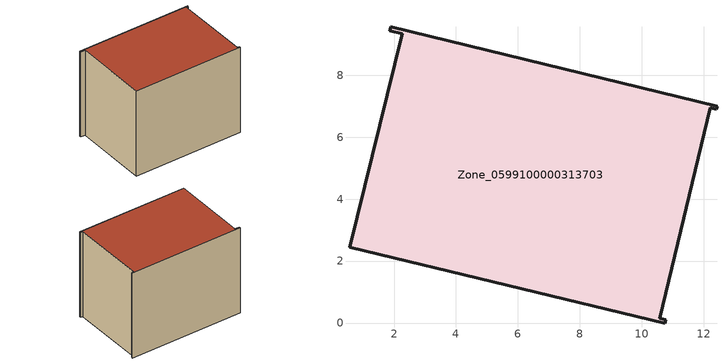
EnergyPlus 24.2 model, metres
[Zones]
Zone_0599100000313703
 floor ground (C_G): 1.86,9.43 1.89,9.56 12.43,7 12.41,6.9 12.21,6.95 10.58,0.16 10.77,0.11 10.74,0 0.56,2.45 2.26,9.33 z0
 wall outside (C_F): 10.74,0 10.77,0.11 10.58,0.16 12.21,6.95 12.41,6.9 12.43,7 1.89,9.56 1.86,9.43 2.26,9.33 0.56,2.45 10.74,0 z0:8.45
 roof outside (C_R): 2.26,9.33 0.56,2.45 10.74,0 10.77,0.11 10.58,0.16 12.21,6.95 12.41,6.9 12.43,7 1.89,9.56 1.86,9.43 z8.45
[BUILDING]
Pand.0599100000313703: North Axis=0; Terrain=City; Loads Convergence Tolerance Value=0.04; Temperature Convergence Tolerance Value=0.4; Solar Distribution=FullExterior; Maximum Number of Warmup Days=25; Minimum Number of Warmup Days=1
[Site:Location]
Rotterdam.The.Hague.AP_ZH_NLD Design_Conditions: Latitude=51.96; Longitude=4.45; Time Zone=1; Elevation=-4.5
[SITE:GROUNDTEMPERATURE:BUILDINGSURFACE]
18, 18, 18, 18, 18, 18, 18, 18, 18, 18, 18, 18
[MATERIAL] Thermal Absorptance=0.9; Solar Absorptance=0.7; Visible Absorptance=0.7
Name | Roughness | Thickness | Conductivity | Density | Specific Heat
G.TI.1992-2005 | MediumSmooth | 0.15 | 0.06 | 540 | 1210
F.TI.1992-2005 | Rough | 0.3 | 0.12 | 1920 | 840
R.TI.1992-2005 | MediumRough | 0.2 | 0.08 | 1500 | 1000
[CONSTRUCTION]
C_G: G.TI.1992-2005
C_F: F.TI.1992-2005
C_R: R.TI.1992-2005
[ZONE]
Zone_0599100000313703: Type=1; Multiplier=1; Ceiling Height=Autocalculate; Volume=Autocalculate; Floor Area=autocalculate; Part of Total Floor Area=Yes
[ZONEINFILTRATION:DESIGNFLOWRATE]
Infil_Zone_0599100000313703: Zone or ZoneList or Space or SpaceList=Zone_0599100000313703; Schedule=AlwaysOn; Design Flow Rate Calculation Method=Flow/Area; Flow Rate per Floor Area=0.0015; Constant Term Coefficient=1; Temperature Term Coefficient=0; Velocity Term Coefficient=0; Velocity Squared Term Coefficient=0
[HVACTEMPLATE:ZONE:IDEALLOADSAIRSYSTEM]
Zone_0599100000313703: Maximum Heating Supply Air Temperature=50; Minimum Cooling Supply Air Temperature=13; Maximum Heating Supply Air Humidity Ratio=0.0156; Minimum Cooling Supply Air Humidity Ratio=0.0077; Heating Limit=NoLimit; Cooling Limit=NoLimit; Dehumidification Control Type=ConstantSensibleHeatRatio; Cooling Sensible Heat Ratio=0.7; Dehumidification Setpoint=60; Humidification Control Type=None; Humidification Setpoint=30; Outdoor Air Method=None; Outdoor Air Flow Rate per Person=0.00944; Outdoor Air Flow Rate per Zone Floor Area=0; Outdoor Air Flow Rate per Zone=0; Demand Controlled Ventilation Type=None; Outdoor Air Economizer Type=NoEconomizer; Heat Recovery Type=None; Sensible Heat Recovery Effectiveness=0.7; Latent Heat Recovery Effectiveness=0.65
[ZONECONTROL:THERMOSTAT]
ThermostatControl_Zone_0599100000313703: Zone or ZoneList=Zone_0599100000313703; Control Type Schedule=DualSetpointControlType; Control 1=Thermostat_Zone_0599100000313703; Temperature Difference Between Cutout And Setpoint=0
[THERMOSTATSETPOINT:DUALSETPOINT]
Thermostat_Zone_0599100000313703: Heating Setpoint Temperature Schedule=HeatingSetpoint_Zone_0599100000313703; Cooling Setpoint Temperature Schedule=CoolingSetpoint_Zone_0599100000313703
[SCHEDULE:COMPACT]
HeatingSetpoint_Zone_0599100000313703: Through: 12/31, For: AllDays, Until: 24:00, 21
CoolingSetpoint_Zone_0599100000313703: Through: 12/31, For: AllDays, Until: 24:00, 24
DualSetpointControlType: Through: 12/31, For: AllDays, Until: 24:00, 4
AlwaysOn: Through: 12/31, For: AllDays, Until: 24:00, 1
